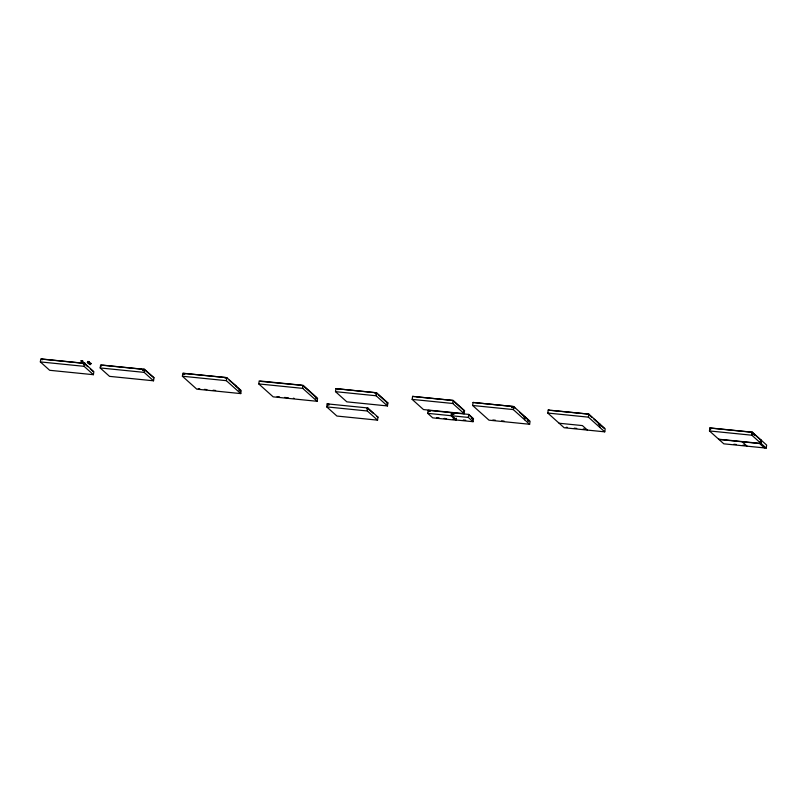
<?xml version="1.0" encoding="UTF-8"?>
<svg xmlns="http://www.w3.org/2000/svg" width="807" height="807" viewBox="0 0 807 807"><rect width="100%" height="100%" fill="white"/><g stroke="black" fill="none" stroke-linecap="round" stroke-linejoin="round"><path stroke-width="1.21" d="M84.533 363.311L93.844 371.674L93.4 374.69L49.661 370.292L40.35 361.919L40.794 358.903L83.282 363.18M81.336 362.101C84.654 362.303 80.175 363.089 81.517 360.89L80.781 360.709M81.618 362.353L81.517 360.89L82.718 361.011L82.677 362.343M82.213 362.414L82.304 361.808M82.536 362.222L82.718 361.011M82.97 363.564C86.218 365.097 80.478 361.899 84.624 362.726L84.089 366.328L93.4 374.69M83.252 363.816L82.97 362.676M83.575 363.624L83.151 362.353M84.311 363.816L84.624 362.726M88.891 363.079L88.79 361.627L88.891 363.079L87.418 362.716L87.6 361.506L89.254 361.556M89.648 364.239L90.707 363.342L90.525 364.552L89.325 364.431L89.506 363.221L91.443 363.523M90.525 364.552L90.424 363.089M100.179 367.952L100.623 364.925L144.604 369.364L153.976 377.777L153.532 380.793L109.55 376.365L100.179 367.952L144.16 372.38L153.532 380.793M101.188 366.328L101.359 365.117M142.768 370.514L142.94 369.303L144.604 369.364L144.16 372.38M182.392 376.233L182.836 373.217L226.807 377.646L241.202 390.568L240.768 393.594L196.787 389.166L182.392 376.233L226.364 380.672L240.768 393.594M183.391 374.609L183.572 373.399L226.807 377.646L226.364 380.672M240.012 391.345L240.193 390.134L235.997 386.371M258.765 383.93L259.198 380.904L303.18 385.343L317.575 398.265L317.131 401.291L273.159 396.852L258.765 383.93L302.736 388.369L317.131 401.291M302.736 388.369L302.716 385.403M316.102 398.789L316.283 397.579M326.724 406.889L327.158 403.863L367.79 407.959L377.989 417.118L377.545 420.144L336.923 416.049L326.724 406.889L367.346 410.985L377.545 420.144M327.723 405.265L327.894 404.055L327.158 403.863M335.5 391.667L335.934 388.641L376.566 392.737L387.905 402.915L387.461 405.941L346.839 401.846L335.5 391.667L376.123 395.763L387.461 405.941M367.155 409.24L367.79 407.959L367.346 410.985M375.931 394.008L376.566 392.737L376.123 395.763M386.997 403.944L387.168 402.733L378.13 394.623M412.155 399.394L412.599 396.368L453.221 400.464L464.56 410.642L464.126 413.668L423.493 409.573L412.155 399.394L452.777 403.48L464.126 413.668M456.348 418.187L456.056 420.205L432.723 417.855L427.69 413.345L428.134 410.319L451.466 412.67L453.141 414.173M428.699 411.711L428.87 410.501L429.657 411.419M456.056 420.205L451.032 415.696L451.466 412.67M452.777 403.48L453.221 400.464L415.766 396.792M452.041 415.797L452.485 412.77L468.756 414.415L473.507 418.672L473.063 421.698L456.792 420.054L452.041 415.797L468.322 417.431L473.063 421.698M453.05 414.162L453.221 412.952L454.008 413.87M463.652 411.671L463.823 410.46L452.757 400.524M468.322 417.431L468.756 414.415M472.63 405.487L473.073 402.461L513.696 406.557L530.068 421.244L529.624 424.27L489.002 420.175L472.63 405.487L513.262 409.573L529.624 424.27M472.599 419.701L472.771 418.49L468.574 414.727M511.87 407.706L512.042 406.496L512.092 407.222M513.262 409.573L513.696 406.557L473.073 402.461M524.126 417.764L524.308 416.553L519.647 412.367M524.6 419.761L525.044 416.735L524.308 416.553M547.782 413.053L548.225 410.037L588.848 414.122L605.2 428.81L604.756 431.836L564.133 427.74L547.782 413.053L588.404 417.148L604.756 431.836M588.404 417.148L588.848 414.122L551.393 410.46M599.278 425.329L599.45 424.119L593.922 419.156M599.752 427.337L600.186 424.311L598.259 423.998M709.464 430.948L709.908 427.922L752.306 432.189L766.65 445.081L766.206 448.097L723.818 443.83L709.464 430.948L751.862 435.215L766.206 448.097M709.908 427.922L710.674 429.556M710.412 429.536L710.311 428.073M752.003 433.5L752.306 432.189L751.862 435.215M711.169 428.164L752.174 432.29L761.233 440.43L761.062 441.631L760.961 440.178L760.608 440.753M752.457 432.542L752.104 433.117L754.656 435.407M88.387 362.424L89.073 361.879M143.727 370.221L144.14 369.424M239.225 390.427L239.911 389.882M375.699 393.594L376.102 392.797L374.912 392.676L374.962 393.413M366.923 408.816L367.609 408.271M528.091 421.113L528.777 420.568M453.655 419.226L452.707 419.226M567.24 427.317L566.292 427.317M199.803 388.772L198.25 388.591M294 398.265L293.405 398.255M584.762 429.153L583.219 428.9M744.447 445.242L743.055 445.05M87.418 362.716L88.619 362.837M102.56 365.238L141.719 369.182M301.525 385.282L260.217 381.338M335.934 388.641L373.671 392.555M414.526 396.671L412.599 396.368M548.225 410.037L550.152 410.339M90.243 364.3L89.325 364.431M40.35 361.919L84.089 366.328M760.376 440.34L761.495 440.451L761.062 443.477L718.664 439.21M760.204 441.55L761.062 441.631M238.993 390.013L240.193 390.134M315.366 397.71L316.556 397.831L312.087 393.816M559.12 423.241L582.402 425.582L587.405 430.081M718.946 439.452L759.569 443.547L764.441 447.925M527.859 420.689L529.049 420.81L524.863 417.048M204.413 389.347L206.905 389.599M213.139 390.225L215.63 390.477M277.043 396.661L279.535 396.913M284.518 397.417L288.26 397.801M427.69 413.345L451.032 415.696M492.885 419.983L495.377 420.235M501.611 420.861L504.103 421.113M574.231 428.174L576.712 428.426M733.906 444.264L736.398 444.516M471.57 418.369L472.771 418.49M463.279 420.003L465.669 420.245M436.607 417.663L439.099 417.915M444.082 418.409L446.574 418.662M463.823 410.46L464.56 410.642M387.168 402.733L387.905 402.915M311.815 393.564L312.551 393.755M377.989 417.118L376.98 416.684M236.179 386.059L229.188 380.258M153.976 377.777L145.27 370.443M742.218 441.802L747.09 446.17M588.384 414.193L592.167 417.582M600.791 425.329L604.201 428.386M513.242 406.617L515.269 408.443M367.326 408.029L373.227 413.325M327.894 404.055L328.681 404.963M302.998 385.655L311.532 393.322M183.572 373.399L184.359 374.317M87.681 366.62L84.069 363.372L41.53 359.085L42.176 359.872M90.394 369.051L93.108 371.482M454.422 413.073L454.472 413.809M430.07 410.622L430.121 411.348M337.871 388.944L337.921 389.68M329.095 404.176L329.145 404.902M225.153 377.585L225.203 378.322M184.763 373.52L184.813 374.246M142.94 369.303L142.99 370.03M87.6 361.506L87.65 362.232"/></g></svg>
